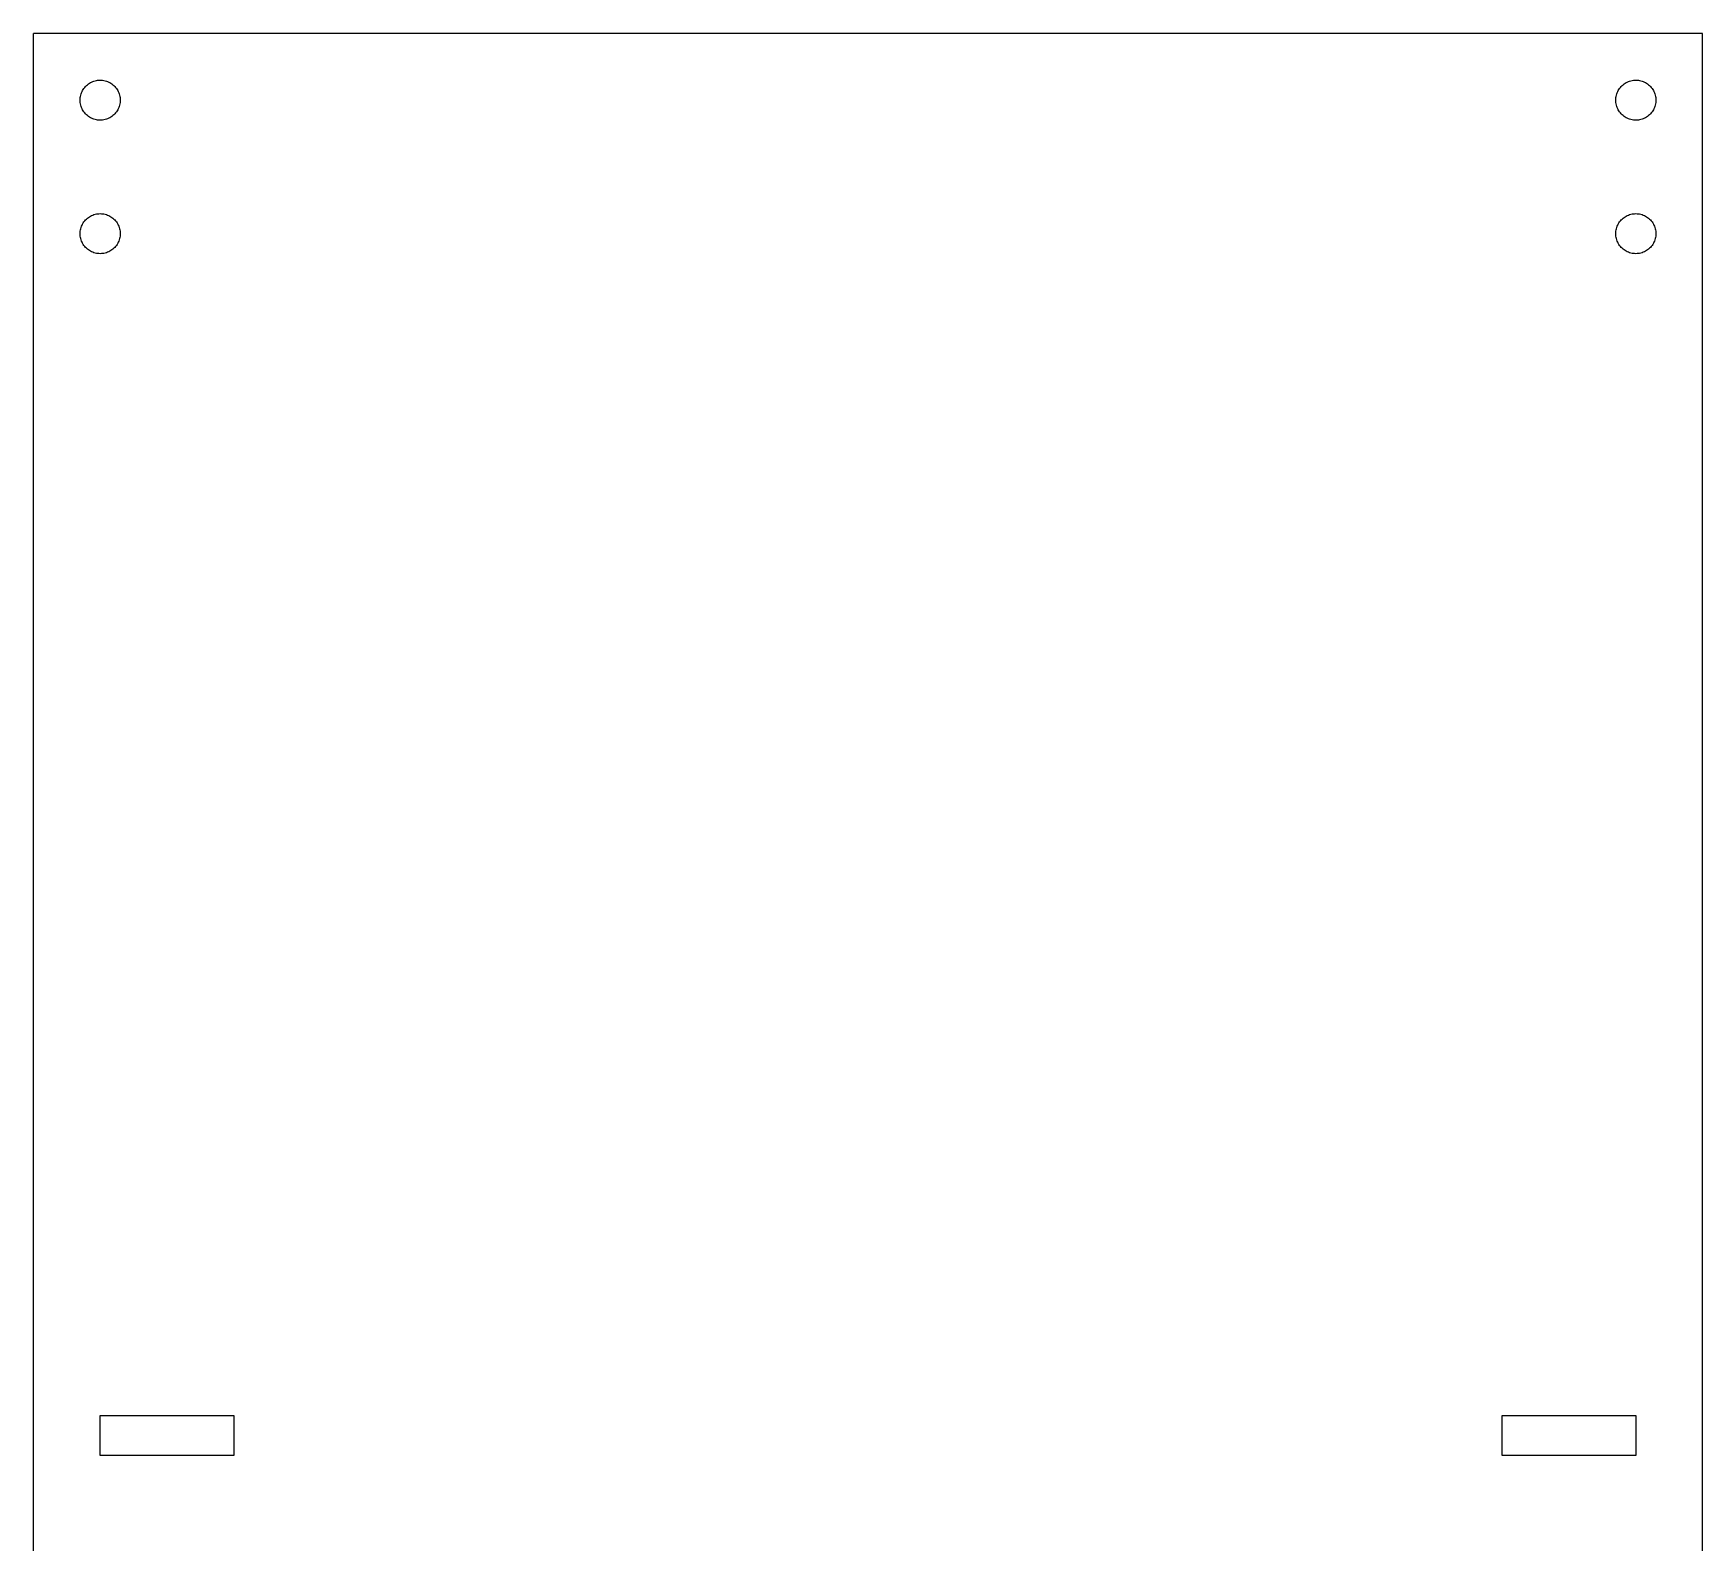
# Model space of a CAD drawing. Extents: x 2 to 1502, y 3 to 1555.
# Drawn here: x 711 to 1419, y 914 to 1555 of the extents above; entities that cross this region are included whole.
import ezdxf

# ---------------------------------------------------------------- set-up
doc = ezdxf.new("R2010")
doc.units = 0
doc.layers.get('0').update_dxf_attribs({"linetype": 'CONTINUOUS'})

msp = doc.modelspace()

# ---------------------------------------------------------------- linework, layer by layer
at = {"color": 7}
for points in [[(1419.4713, 1555.065506), (710.810017, 1555.065506)], [(710.810025, 903.096975), (710.810025, 1555.065499)], [(1419.47145, 903.096998), (1419.47145, 1555.065506)], [(731.463292, 1530.338906), (731.704267, 1530.815156)], [(731.704267, 1530.815156), (731.976367, 1531.274381)], [(731.976367, 1531.274381), (732.276817, 1531.716581)], [(732.276817, 1531.716581), (732.602842, 1532.138906)], [(732.602842, 1532.138906), (732.957142, 1532.541431)], [(732.957142, 1532.541431), (733.334167, 1532.918456)], [(733.334167, 1532.918456), (733.736692, 1533.272756)], [(733.736692, 1533.272756), (734.159017, 1533.598781)], [(734.159017, 1533.598781), (734.601217, 1533.899231)], [(734.601217, 1533.899231), (735.060442, 1534.171331)], [(735.060442, 1534.171331), (735.536692, 1534.412306)], [(735.536692, 1534.412306), (736.027042, 1534.624931)], [(736.027042, 1534.624931), (736.528792, 1534.806281)], [(736.528793, 1534.806281), (737.041867, 1534.956581)], [(737.041867, 1534.956581), (737.563492, 1535.072756)], [(737.563492, 1535.072756), (738.090667, 1535.154956)], [(738.090667, 1535.154956), (738.623617, 1535.205956)], [(738.623617, 1535.206031), (739.156493, 1535.223281)], [(739.156493, 1535.222981), (739.689442, 1535.205731)], [(739.689442, 1535.206031), (740.222317, 1535.155031)], [(740.222317, 1535.154956), (740.749568, 1535.072756)], [(740.749568, 1535.072756), (741.271192, 1534.956581)], [(741.271192, 1534.956581), (741.784267, 1534.806281)], [(741.784267, 1534.806281), (742.285942, 1534.624931)], [(742.285942, 1534.624931), (742.776367, 1534.412306)], [(742.776367, 1534.412306), (743.252617, 1534.171331)], [(743.252617, 1534.171331), (743.711767, 1533.899231)], [(743.711767, 1533.899231), (744.154042, 1533.598781)], [(744.154042, 1533.598781), (744.576367, 1533.272756)], [(744.576367, 1533.272756), (744.978892, 1532.918456)], [(744.978892, 1532.918456), (745.355917, 1532.541431)], [(745.355917, 1532.541431), (745.710217, 1532.138906)], [(745.710217, 1532.138906), (746.036242, 1531.716581)], [(746.036242, 1531.716581), (746.336692, 1531.274381)], [(746.336692, 1531.274381), (746.608792, 1530.815156)], [(746.608792, 1530.815156), (746.849767, 1530.338906)], [(1383.432, 1530.338906), (1383.672975, 1530.815156)], [(1383.672975, 1530.815156), (1383.945075, 1531.274381)], [(1383.945075, 1531.274381), (1384.2456, 1531.716581)], [(1384.2456, 1531.716581), (1384.57155, 1532.138906)], [(1384.57155, 1532.138906), (1384.92585, 1532.541431)], [(1384.92585, 1532.541431), (1385.302875, 1532.918456)], [(1385.302875, 1532.918456), (1385.7054, 1533.272756)], [(1385.7054, 1533.272756), (1386.1278, 1533.598781)], [(1386.1278, 1533.598781), (1386.57, 1533.899231)], [(1386.57, 1533.899231), (1387.029225, 1534.171331)], [(1387.029225, 1534.171331), (1387.5054, 1534.412306)], [(1387.5054, 1534.412306), (1387.995825, 1534.624931)], [(1387.995825, 1534.624931), (1388.497575, 1534.806281)], [(1388.497575, 1534.806281), (1389.010575, 1534.956581)], [(1389.010575, 1534.956581), (1389.5322, 1535.072756)], [(1389.5322, 1535.072756), (1390.05945, 1535.154956)], [(1390.05945, 1535.154956), (1390.592325, 1535.205956)], [(1390.592325, 1535.206031), (1391.125275, 1535.223281)], [(1391.125275, 1535.222981), (1391.65815, 1535.205731)], [(1391.65815, 1535.206031), (1392.1911, 1535.155031)], [(1392.1911, 1535.154956), (1392.71835, 1535.072756)], [(1392.71835, 1535.072756), (1393.2399, 1534.956581)], [(1393.2399, 1534.956581), (1393.752975, 1534.806281)], [(1393.752975, 1534.806281), (1394.254725, 1534.624931)], [(1394.254725, 1534.624931), (1394.745075, 1534.412306)], [(1394.745075, 1534.412306), (1395.221325, 1534.171331)], [(1395.221325, 1534.171331), (1395.68055, 1533.899231)], [(1395.68055, 1533.899231), (1396.12275, 1533.598781)], [(1396.12275, 1533.598781), (1396.545075, 1533.272756)], [(1396.545075, 1533.272756), (1396.9476, 1532.918456)], [(1396.9476, 1532.918456), (1397.324625, 1532.541431)], [(1397.324625, 1532.541431), (1397.678925, 1532.138906)], [(1397.678925, 1532.138906), (1398.00495, 1531.716581)], [(1398.00495, 1531.716581), (1398.3054, 1531.274381)], [(1398.3054, 1531.274381), (1398.577575, 1530.815156)], [(1398.577575, 1530.815156), (1398.818475, 1530.338906)], [(730.669567, 1526.186156), (730.652317, 1526.719106)], [(730.652617, 1526.719106), (730.669867, 1527.251981)], [(730.669567, 1527.251981), (730.720567, 1527.784931)], [(730.720642, 1525.653281), (730.669642, 1526.186156)], [(730.720642, 1527.784931), (730.802842, 1528.312106)], [(730.802842, 1525.126031), (730.720642, 1525.653281)], [(730.802842, 1528.312106), (730.919017, 1528.833731)], [(730.919017, 1524.604406), (730.802842, 1525.126031)], [(730.919017, 1528.833731), (731.069317, 1529.346806)], [(731.069317, 1524.091331), (730.919017, 1524.604406)], [(731.069317, 1529.346806), (731.250667, 1529.848556)], [(731.250667, 1523.589656), (731.069317, 1524.091331)], [(731.250667, 1529.848556), (731.463292, 1530.338906)], [(746.849767, 1530.338906), (747.062317, 1529.848556)], [(747.062317, 1529.848556), (747.243742, 1529.346806)], [(747.243742, 1524.091331), (747.062317, 1523.589656)], [(747.243742, 1529.346806), (747.394042, 1528.833731)], [(747.394042, 1524.604406), (747.243742, 1524.091331)], [(747.394043, 1528.833731), (747.510217, 1528.312106)], [(747.510217, 1525.126031), (747.394043, 1524.604406)], [(747.510217, 1528.312106), (747.592418, 1527.784931)], [(747.592418, 1525.653281), (747.510217, 1525.126031)], [(747.592418, 1527.784931), (747.643417, 1527.251981)], [(747.643492, 1526.186156), (747.592492, 1525.653281)], [(747.660443, 1526.719106), (747.643192, 1526.186156)], [(747.643492, 1527.251981), (747.660742, 1526.719106)], [(1382.638125, 1526.186156), (1382.620875, 1526.719106)], [(1382.6211, 1526.719106), (1382.63835, 1527.251981)], [(1382.689125, 1525.653281), (1382.638125, 1526.186156)], [(1382.63835, 1527.251981), (1382.68935, 1527.784931)], [(1382.771325, 1525.126031), (1382.689125, 1525.653281)], [(1382.68935, 1527.784931), (1382.77155, 1528.312106)], [(1382.887575, 1524.604406), (1382.771325, 1525.126031)], [(1382.77155, 1528.312106), (1382.8878, 1528.833731)], [(1383.0378, 1524.091331), (1382.887575, 1524.604406)], [(1382.8878, 1528.833731), (1383.038025, 1529.346806)], [(1383.219225, 1523.589656), (1383.0378, 1524.091331)], [(1383.038025, 1529.346806), (1383.21945, 1529.848556)], [(1383.21945, 1529.848556), (1383.432, 1530.338906)], [(1398.818475, 1530.338906), (1399.0311, 1529.848556)], [(1399.212225, 1524.091331), (1399.0308, 1523.589656)], [(1399.0311, 1529.848556), (1399.212525, 1529.346806)], [(1399.36245, 1524.604406), (1399.212225, 1524.091331)], [(1399.212525, 1529.346806), (1399.36275, 1528.833731)], [(1399.478625, 1525.126031), (1399.36245, 1524.604406)], [(1399.36275, 1528.833731), (1399.479, 1528.312106)], [(1399.560825, 1525.653281), (1399.478625, 1525.126031)], [(1399.478925, 1528.312106), (1399.561125, 1527.784931)], [(1399.6119, 1526.186156), (1399.5609, 1525.653281)], [(1399.561125, 1527.784931), (1399.612125, 1527.251981)], [(1399.62915, 1526.719106), (1399.6119, 1526.186156)], [(1399.612125, 1527.251981), (1399.629375, 1526.719106)], [(731.463292, 1523.099231), (731.250667, 1523.589656)], [(731.704267, 1522.622981), (731.463292, 1523.099231)], [(731.976367, 1522.163831), (731.704267, 1522.622981)], [(732.276817, 1521.721556), (731.976367, 1522.163831)], [(732.602842, 1521.299231), (732.276817, 1521.721556)], [(732.957142, 1520.896706), (732.602842, 1521.299231)], [(733.334167, 1520.519681), (732.957142, 1520.896706)], [(733.736692, 1520.165381), (733.334167, 1520.519681)], [(734.159017, 1519.839356), (733.736692, 1520.165381)], [(734.601217, 1519.538906), (734.159017, 1519.839356)], [(735.060442, 1519.266806), (734.601217, 1519.538906)], [(735.536692, 1519.025831), (735.060442, 1519.266806)], [(736.027042, 1518.813281), (735.536692, 1519.025831)], [(736.528792, 1518.631856), (736.027042, 1518.813281)], [(737.041867, 1518.481556), (736.528793, 1518.631856)], [(737.563492, 1518.365381), (737.041867, 1518.481556)], [(738.090667, 1518.283181), (737.563492, 1518.365381)], [(738.623617, 1518.232106), (738.090667, 1518.283106)], [(739.156493, 1518.215156), (738.623617, 1518.232406)], [(739.689442, 1518.232106), (739.156493, 1518.214856)], [(740.222317, 1518.283181), (739.689442, 1518.232181)], [(740.749568, 1518.365381), (740.222317, 1518.283181)], [(741.271192, 1518.481556), (740.749568, 1518.365381)], [(741.784267, 1518.631856), (741.271192, 1518.481556)], [(742.285942, 1518.813281), (741.784267, 1518.631856)], [(742.776367, 1519.025831), (742.285942, 1518.813281)], [(743.252617, 1519.266806), (742.776367, 1519.025831)], [(743.711767, 1519.538906), (743.252617, 1519.266806)], [(744.154042, 1519.839356), (743.711767, 1519.538906)], [(744.576367, 1520.165381), (744.154042, 1519.839356)], [(744.978892, 1520.519681), (744.576367, 1520.165381)], [(745.355917, 1520.896706), (744.978892, 1520.519681)], [(745.710217, 1521.299231), (745.355917, 1520.896706)], [(746.036242, 1521.721556), (745.710217, 1521.299231)], [(746.336692, 1522.163831), (746.036242, 1521.721556)], [(746.608792, 1522.622981), (746.336692, 1522.163831)], [(746.849767, 1523.099231), (746.608792, 1522.622981)], [(747.062317, 1523.589656), (746.849767, 1523.099231)], [(1383.431775, 1523.099231), (1383.219225, 1523.589656)], [(1383.67275, 1522.622981), (1383.431775, 1523.099231)], [(1383.94485, 1522.163831), (1383.67275, 1522.622981)], [(1384.245375, 1521.721556), (1383.94485, 1522.163831)], [(1384.571325, 1521.299231), (1384.245375, 1521.721556)], [(1384.925625, 1520.896706), (1384.571325, 1521.299231)], [(1385.30265, 1520.519681), (1384.925625, 1520.896706)], [(1385.705175, 1520.165381), (1385.30265, 1520.519681)], [(1386.127575, 1519.839356), (1385.705175, 1520.165381)], [(1386.569775, 1519.538906), (1386.127575, 1519.839356)], [(1387.029, 1519.266806), (1386.569775, 1519.538906)], [(1387.505175, 1519.025831), (1387.029, 1519.266806)], [(1387.9956, 1518.813281), (1387.505175, 1519.025831)], [(1388.49735, 1518.631856), (1387.9956, 1518.813281)], [(1389.01035, 1518.481556), (1388.49735, 1518.631856)], [(1389.531975, 1518.365381), (1389.01035, 1518.481556)], [(1390.059225, 1518.283181), (1389.531975, 1518.365381)], [(1390.5921, 1518.232106), (1390.059225, 1518.283106)], [(1391.124975, 1518.215156), (1390.592025, 1518.232406)], [(1391.65785, 1518.232106), (1391.124975, 1518.214856)], [(1392.1908, 1518.283181), (1391.65785, 1518.232181)], [(1392.71805, 1518.365381), (1392.1908, 1518.283181)], [(1393.2396, 1518.481556), (1392.71805, 1518.365381)], [(1393.752675, 1518.631856), (1393.2396, 1518.481556)], [(1394.254425, 1518.813281), (1393.752675, 1518.631856)], [(1394.744775, 1519.025831), (1394.254425, 1518.813281)], [(1395.221025, 1519.266806), (1394.744775, 1519.025831)], [(1395.68025, 1519.538906), (1395.221025, 1519.266806)], [(1396.12245, 1519.839356), (1395.68025, 1519.538906)], [(1396.544775, 1520.165381), (1396.12245, 1519.839356)], [(1396.9473, 1520.519681), (1396.544775, 1520.165381)], [(1397.324325, 1520.896706), (1396.9473, 1520.519681)], [(1397.678625, 1521.299231), (1397.324325, 1520.896706)], [(1398.00465, 1521.721556), (1397.678625, 1521.299231)], [(1398.3051, 1522.163831), (1398.00465, 1521.721556)], [(1398.577275, 1522.622981), (1398.3051, 1522.163831)], [(1398.818175, 1523.099231), (1398.577275, 1522.622981)], [(1399.0308, 1523.589656), (1398.818175, 1523.099231)], [(731.463218, 1473.646856), (731.704192, 1474.123106)], [(731.704192, 1474.123106), (731.976292, 1474.582856)], [(731.976292, 1474.582856), (732.276743, 1475.024756)], [(732.276742, 1475.024756), (732.602768, 1475.446856)], [(732.602768, 1475.446856), (732.957067, 1475.847356)], [(732.957067, 1475.847356), (733.334092, 1476.225281)], [(733.334092, 1476.225281), (733.736617, 1476.578756)], [(733.736617, 1476.578756), (734.158942, 1476.906131)], [(734.158942, 1476.906131), (734.601142, 1477.206281)], [(734.601142, 1477.206281), (735.060367, 1477.478156)], [(735.060367, 1477.478156), (735.536617, 1477.720781)], [(735.536617, 1477.720781), (736.026967, 1477.932806)], [(736.026967, 1477.932806), (736.528717, 1478.114006)], [(736.528718, 1478.114006), (737.041793, 1478.263106)], [(737.041793, 1478.263106), (737.563418, 1478.379581)], [(737.563418, 1478.379581), (738.090593, 1478.462906)], [(738.090593, 1478.462906), (738.623542, 1478.513156)], [(738.623542, 1478.513381), (739.156418, 1478.529881)], [(739.156418, 1478.530106), (739.689368, 1478.513606)], [(739.689368, 1478.513381), (740.222243, 1478.463131)], [(740.222243, 1478.462906), (740.749493, 1478.379581)], [(740.749493, 1478.379581), (741.271118, 1478.263106)], [(741.271118, 1478.263106), (741.784193, 1478.114006)], [(741.784193, 1478.114006), (742.285867, 1477.932806)], [(742.285867, 1477.932806), (742.776293, 1477.720781)], [(742.776293, 1477.720781), (743.252543, 1477.478156)], [(743.252543, 1477.478156), (743.711693, 1477.206281)], [(743.711693, 1477.206281), (744.153968, 1476.906131)], [(744.153968, 1476.906131), (744.576293, 1476.578756)], [(744.576293, 1476.578756), (744.978818, 1476.225281)], [(744.978818, 1476.225281), (745.355843, 1475.847356)], [(745.355843, 1475.847356), (745.710143, 1475.446856)], [(745.710143, 1475.446856), (746.036168, 1475.024756)], [(746.036167, 1475.024756), (746.336617, 1474.582856)], [(746.336617, 1474.582856), (746.608718, 1474.123106)], [(746.608718, 1474.123106), (746.849692, 1473.646856)], [(1383.431925, 1473.646856), (1383.6729, 1474.123106)], [(1383.6729, 1474.123106), (1383.945, 1474.582856)], [(1383.945, 1474.582856), (1384.245525, 1475.024756)], [(1384.245525, 1475.024756), (1384.571475, 1475.446856)], [(1384.571475, 1475.446856), (1384.925775, 1475.847356)], [(1384.925775, 1475.847356), (1385.3028, 1476.225281)], [(1385.3028, 1476.225281), (1385.705325, 1476.578756)], [(1385.705325, 1476.578756), (1386.127725, 1476.906131)], [(1386.127725, 1476.906131), (1386.569925, 1477.206281)], [(1386.569925, 1477.206281), (1387.02915, 1477.478156)], [(1387.02915, 1477.478156), (1387.505325, 1477.720781)], [(1387.505325, 1477.720781), (1387.99575, 1477.932806)], [(1387.99575, 1477.932806), (1388.4975, 1478.114006)], [(1388.4975, 1478.114006), (1389.0105, 1478.263106)], [(1389.0105, 1478.263106), (1389.532125, 1478.379581)], [(1389.532125, 1478.379581), (1390.059375, 1478.462906)], [(1390.059375, 1478.462906), (1390.59225, 1478.513156)], [(1390.59225, 1478.513381), (1391.1252, 1478.529881)], [(1391.1252, 1478.530106), (1391.658075, 1478.513606)], [(1391.658075, 1478.513381), (1392.191025, 1478.463131)], [(1392.191025, 1478.462906), (1392.718275, 1478.379581)], [(1392.718275, 1478.379581), (1393.239825, 1478.263106)], [(1393.239825, 1478.263106), (1393.7529, 1478.114006)], [(1393.7529, 1478.114006), (1394.25465, 1477.932806)], [(1394.25465, 1477.932806), (1394.745, 1477.720781)], [(1394.745, 1477.720781), (1395.22125, 1477.478156)], [(1395.22125, 1477.478156), (1395.680475, 1477.206281)], [(1395.680475, 1477.206281), (1396.122675, 1476.906131)], [(1396.122675, 1476.906131), (1396.545, 1476.578756)], [(1396.545, 1476.578756), (1396.947525, 1476.225281)], [(1396.947525, 1476.225281), (1397.32455, 1475.847356)], [(1397.32455, 1475.847356), (1397.67885, 1475.446856)], [(1397.67885, 1475.446856), (1398.004875, 1475.024756)], [(1398.004875, 1475.024756), (1398.305325, 1474.582856)], [(1398.305325, 1474.582856), (1398.5775, 1474.123106)], [(1398.5775, 1474.123106), (1398.8184, 1473.646856)], [(730.669493, 1469.492081), (730.652243, 1470.026156)], [(730.652542, 1470.026156), (730.669793, 1470.560231)], [(730.669493, 1470.560231), (730.720492, 1471.091981)], [(730.720568, 1468.960331), (730.669567, 1469.492081)], [(730.720568, 1471.091981), (730.802767, 1471.619531)], [(730.802767, 1468.432781), (730.720568, 1468.960331)], [(730.802767, 1471.619531), (730.918942, 1472.141081)], [(730.918942, 1467.911231), (730.802767, 1468.432781)], [(730.918943, 1472.141081), (731.069242, 1472.654156)], [(731.069242, 1467.398456), (730.918943, 1467.911231)], [(731.069242, 1472.654156), (731.250593, 1473.156731)], [(731.250593, 1466.895581), (731.069242, 1467.398456)], [(731.250593, 1473.156731), (731.463218, 1473.646856)], [(746.849692, 1473.646856), (747.062243, 1473.156731)], [(747.062243, 1473.156731), (747.243668, 1472.654156)], [(747.243668, 1467.398456), (747.062243, 1466.895581)], [(747.243668, 1472.654156), (747.393968, 1472.141081)], [(747.393968, 1467.911231), (747.243668, 1467.398456)], [(747.393968, 1472.141081), (747.510143, 1471.619531)], [(747.510143, 1468.432781), (747.393968, 1467.911231)], [(747.510143, 1471.619531), (747.592343, 1471.091981)], [(747.592343, 1468.960331), (747.510143, 1468.432781)], [(747.592343, 1471.091981), (747.643343, 1470.560231)], [(747.643418, 1469.492081), (747.592418, 1468.960331)], [(747.660368, 1470.026156), (747.643118, 1469.492081)], [(747.643418, 1470.560231), (747.660668, 1470.026156)], [(1382.63805, 1469.492081), (1382.6208, 1470.026156)], [(1382.621025, 1470.026156), (1382.638275, 1470.560231)], [(1382.68905, 1468.960331), (1382.63805, 1469.492081)], [(1382.638275, 1470.560231), (1382.689275, 1471.091981)], [(1382.77125, 1468.432781), (1382.68905, 1468.960331)], [(1382.689275, 1471.091981), (1382.771475, 1471.619531)], [(1382.8875, 1467.911231), (1382.77125, 1468.432781)], [(1382.771475, 1471.619531), (1382.887725, 1472.141081)], [(1383.037725, 1467.398456), (1382.8875, 1467.911231)], [(1382.887725, 1472.141081), (1383.03795, 1472.654156)], [(1383.21915, 1466.895581), (1383.037725, 1467.398456)], [(1383.03795, 1472.654156), (1383.219375, 1473.156731)], [(1383.219375, 1473.156731), (1383.431925, 1473.646856)], [(1398.8184, 1473.646856), (1399.031025, 1473.156731)], [(1399.21215, 1467.398456), (1399.030725, 1466.895581)], [(1399.031025, 1473.156731), (1399.21245, 1472.654156)], [(1399.362375, 1467.911231), (1399.21215, 1467.398456)], [(1399.21245, 1472.654156), (1399.362675, 1472.141081)], [(1399.47855, 1468.432781), (1399.362375, 1467.911231)], [(1399.362675, 1472.141081), (1399.478925, 1471.619531)], [(1399.56075, 1468.960331), (1399.47855, 1468.432781)], [(1399.47885, 1471.619531), (1399.56105, 1471.091981)], [(1399.611825, 1469.492081), (1399.560825, 1468.960331)], [(1399.56105, 1471.091981), (1399.61205, 1470.560231)], [(1399.629075, 1470.026156), (1399.611825, 1469.492081)], [(1399.61205, 1470.560231), (1399.6293, 1470.026156)], [(731.463218, 1466.405456), (731.250593, 1466.895581)], [(731.704192, 1465.929281), (731.463218, 1466.405456)], [(731.976292, 1465.469456), (731.704192, 1465.929281)], [(732.276743, 1465.027556), (731.976292, 1465.469456)], [(732.602768, 1464.605456), (732.276742, 1465.027556)], [(732.957067, 1464.204956), (732.602768, 1464.605456)], [(733.334092, 1463.827106), (732.957067, 1464.204956)], [(733.736617, 1463.473856), (733.334092, 1463.827106)], [(734.158942, 1463.146481), (733.736617, 1463.473856)], [(734.601142, 1462.846031), (734.158942, 1463.146481)], [(735.060367, 1462.574156), (734.601142, 1462.846031)], [(735.536617, 1462.331531), (735.060367, 1462.574156)], [(736.026967, 1462.119506), (735.536617, 1462.331531)], [(736.528717, 1461.938381), (736.026967, 1462.119506)], [(737.041793, 1461.789506), (736.528718, 1461.938381)], [(737.563418, 1461.672731), (737.041793, 1461.789506)], [(738.090593, 1461.589406), (737.563418, 1461.672731)], [(738.623542, 1461.538931), (738.090593, 1461.589181)], [(739.156418, 1461.522206), (738.623542, 1461.538706)], [(739.689368, 1461.538931), (739.156418, 1461.522431)], [(740.222243, 1461.589406), (739.689368, 1461.539156)], [(740.749493, 1461.672731), (740.222243, 1461.589406)], [(741.271118, 1461.789506), (740.749493, 1461.672731)], [(741.784193, 1461.938381), (741.271118, 1461.789506)], [(742.285867, 1462.119506), (741.784193, 1461.938381)], [(742.776293, 1462.331531), (742.285867, 1462.119506)], [(743.252543, 1462.574156), (742.776293, 1462.331531)], [(743.711693, 1462.846031), (743.252543, 1462.574156)], [(744.153968, 1463.146481), (743.711693, 1462.846031)], [(744.576293, 1463.473856), (744.153968, 1463.146481)], [(744.978818, 1463.827106), (744.576293, 1463.473856)], [(745.355843, 1464.204956), (744.978818, 1463.827106)], [(745.710143, 1464.605456), (745.355843, 1464.204956)], [(746.036168, 1465.027556), (745.710143, 1464.605456)], [(746.336617, 1465.469456), (746.036167, 1465.027556)], [(746.608718, 1465.929281), (746.336617, 1465.469456)], [(746.849692, 1466.405456), (746.608718, 1465.929281)], [(747.062243, 1466.895581), (746.849692, 1466.405456)], [(1383.4317, 1466.405456), (1383.21915, 1466.895581)], [(1383.672675, 1465.929281), (1383.4317, 1466.405456)], [(1383.944775, 1465.469456), (1383.672675, 1465.929281)], [(1384.2453, 1465.027556), (1383.944775, 1465.469456)], [(1384.57125, 1464.605456), (1384.2453, 1465.027556)], [(1384.92555, 1464.204956), (1384.57125, 1464.605456)], [(1385.302575, 1463.827106), (1384.92555, 1464.204956)], [(1385.7051, 1463.473856), (1385.302575, 1463.827106)], [(1386.1275, 1463.146481), (1385.7051, 1463.473856)], [(1386.5697, 1462.846031), (1386.1275, 1463.146481)], [(1387.028925, 1462.574156), (1386.5697, 1462.846031)], [(1387.5051, 1462.331531), (1387.028925, 1462.574156)], [(1387.995525, 1462.119506), (1387.5051, 1462.331531)], [(1388.497275, 1461.938381), (1387.995525, 1462.119506)], [(1389.010275, 1461.789506), (1388.497275, 1461.938381)], [(1389.5319, 1461.672731), (1389.010275, 1461.789506)], [(1390.05915, 1461.589406), (1389.5319, 1461.672731)], [(1390.592025, 1461.538931), (1390.05915, 1461.589181)], [(1391.1249, 1461.522206), (1390.59195, 1461.538706)], [(1391.657775, 1461.538931), (1391.1249, 1461.522431)], [(1392.190725, 1461.589406), (1391.657775, 1461.539156)], [(1392.717975, 1461.672731), (1392.190725, 1461.589406)], [(1393.239525, 1461.789506), (1392.717975, 1461.672731)], [(1393.7526, 1461.938381), (1393.239525, 1461.789506)], [(1394.25435, 1462.119506), (1393.7526, 1461.938381)], [(1394.7447, 1462.331531), (1394.25435, 1462.119506)], [(1395.22095, 1462.574156), (1394.7447, 1462.331531)], [(1395.680175, 1462.846031), (1395.22095, 1462.574156)], [(1396.122375, 1463.146481), (1395.680175, 1462.846031)], [(1396.5447, 1463.473856), (1396.122375, 1463.146481)], [(1396.947225, 1463.827106), (1396.5447, 1463.473856)], [(1397.32425, 1464.204956), (1396.947225, 1463.827106)], [(1397.67855, 1464.605456), (1397.32425, 1464.204956)], [(1398.004575, 1465.027556), (1397.67855, 1464.605456)], [(1398.305025, 1465.469456), (1398.004575, 1465.027556)], [(1398.5772, 1465.929281), (1398.305025, 1465.469456)], [(1398.8181, 1466.405456), (1398.5772, 1465.929281)], [(1399.030725, 1466.895581), (1398.8181, 1466.405456)], [(739.156417, 968.293894), (795.849375, 968.293894)], [(739.156417, 951.286001), (739.156417, 968.293894)], [(795.849375, 968.293894), (795.849375, 951.286001)], [(1334.43195, 968.293894), (1391.1249, 968.293894)], [(1334.43195, 951.286001), (1334.43195, 968.293894)], [(1391.1249, 968.293894), (1391.1249, 951.286001)], [(795.849375, 951.286001), (739.156417, 951.286001)], [(1391.1249, 951.286001), (1334.43195, 951.286001)]]:
    msp.add_lwpolyline(points, dxfattribs=at)

doc.saveas('drawing.dxf')
